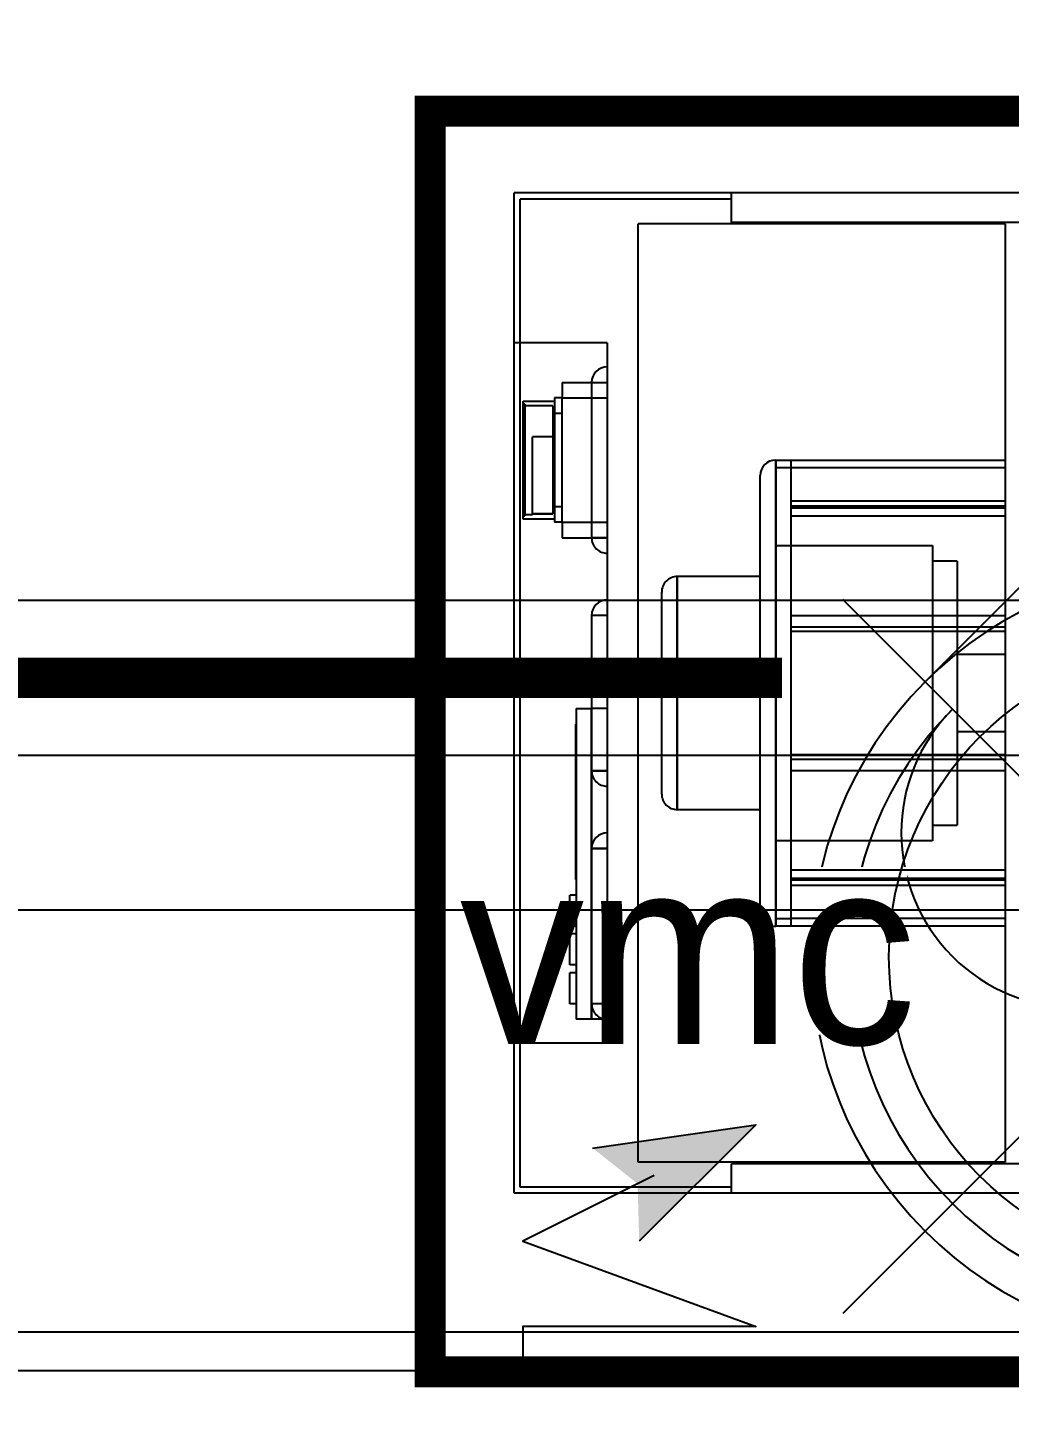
# Model space of a CAD drawing. Header units: centimetres. Extents: x 2452 to 16512, y -4226 to 6371.
# Drawn here: x 11596 to 11659.2, y 4740.7 to 4830.8 of the extents above; entities that cross this region are included whole.
import ezdxf

# ---------------------------------------------------------------- set-up
doc = ezdxf.new("R2010")
doc.units = ezdxf.units.CM
doc.header["$PDMODE"] = 67
doc.layers.get('0').update_dxf_attribs({"color": 252, "lineweight": 18})
for name, color, linetype in [('C ANNOTATIONS-cotation', 252, 'Continuous'), ('prlm-MOD-PB', 123, 'Continuous'), ('prlm-VMC', 93, 'Continuous')]:
    doc.layers.add(name, color=color, linetype=linetype)
doc.layers.add('prlm-ELEC-CFO', color=1, linetype='Continuous', lineweight=25)
doc.styles.add('Eurostile', font='Eurosti.TTF')
doc.styles.add('prlm-elec-cfo', font='comic.ttf', dxfattribs={"height": 12})
doc.dimstyles.new('100é', dxfattribs={"dimtxt": 8.470801, "dimasz": 6.232178, "dimexe": 10, "dimexo": 25, "dimgap": 1, "dimtad": 1, "dimdec": 1, "dimtxsty": 'Eurostile', "dimblk": 'VW_SLASH', "dimblk1": 'VW_SLASH', "dimblk2": 'VW_SLASH', "dimcen": 0, "dimdle": 10, "dimazin": 0, "dimtfac": 1, "dimtdec": 1, "dimtix": 1, "dimtmove": 0, "dimatfit": 0, "dimldrblk": 'VW_FILLEDARROW', "dimfxl": 50.8, "dimfxlon": 1, "dimfrac": 2, "dimtolj": 1, "dimarcsym": 0})

# ---------------------------------------------------------------- blocks, each defined once
blk = doc.blocks.new('xi.d500')
at = {"layer": 'prlm-VMC'}
for p, q in [((0, 0), (0, 92.024)), ((-32.5, 59.524), (32.5, 59.524)), ((25, 0), (25, 59.524))]:
    blk.add_line(p, q, dxfattribs=at)
for centre, radius, start, end in [((0, 59.524), 25, 0, 180), ((0, 59.524), 22.5, 0, 180), ((11.25, 59.524), 11.25, 0, 180), ((0, 59.524), 25, 180, 0)]:
    blk.add_arc(centre, radius, start, end, dxfattribs=at)
blk = doc.blocks.new('xi.lumA')
at = {"layer": 'prlm-ELEC-CFO', "color": 0, "linetype": 'ByBlock', "lineweight": -2, "ltscale": 50}
blk.add_lwpolyline([(-80, -5), (-80, 5), (80, 5), (80, -5)], close=True, dxfattribs=at)
at = {"layer": 'prlm-ELEC-CFO', "color": 0, "linetype": 'ByBlock', "lineweight": 5, "ltscale": 50, "const_width": 2.6}
blk.add_lwpolyline([(-60, 0), (60, 0), (60, 0)], dxfattribs=at)
blk = doc.blocks.new('xi.vmc')
at = {"layer": 'prlm-ELEC-CFO', "lineweight": 5}
blk.add_hatch(color=0, dxfattribs=at).paths.add_polyline_path([(-3, 6), (-0.103, 3.699), (0, 0), (7.5, 7.5)])
at = {"layer": 'prlm-ELEC-CFO', "color": 0}
for points in [[(-3, 6), (7.5, 7.5), (0, 0)], [(0.955, 4.227), (-7.5, 0), (7.5, -5.5), (-7.5, -5.5), (-7.5, -7.5), (7.5, -7.5)]]:
    blk.add_lwpolyline(points, dxfattribs=at)
blk = doc.blocks.new('VW_SLASH')
at = {"linetype": 'ByBlock', "lineweight": -2}
blk.add_line((1.605, 0), (-1, 0), dxfattribs=at)
at = {"lineweight": 20, "flags": 128}
blk.add_lwpolyline([(0.5, 0.5), (-0.5, -0.5)], dxfattribs=at)
blk = doc.blocks.new('*D344')
at = {"layer": 'C ANNOTATIONS-cotation', "color": 0, "linetype": 'Continuous', "lineweight": -2, "transparency": 16777216}
blk.add_line((11934.23, 4774.059), (11461.695, 4774.059), dxfattribs=at)
at = {"layer": 'Defpoints', "color": 0, "linetype": 'Continuous', "transparency": 16777216}
for p in [(11455.462, 4774.059), (11455.462, 4689.448), (11940.462, 4689.448)]:
    blk.add_point(p, dxfattribs=at)
at = {"layer": 'C ANNOTATIONS-cotation', "color": 0, "linetype": 'Continuous', "lineweight": -2, "transparency": 16777216, "xscale": 6.232177734375, "yscale": 6.232177734375, "zscale": 6.232177734375, "rotation": 180}
blk.add_blockref('VW_SLASH', (11455.462, 4774.059), dxfattribs=at)
at = {"layer": 'C ANNOTATIONS-cotation', "color": 0, "linetype": 'Continuous', "lineweight": -2, "transparency": 16777216, "xscale": 6.232177734375, "yscale": 6.232177734375, "zscale": 6.232177734375}
blk.add_blockref('VW_SLASH', (11940.462, 4774.059), dxfattribs=at)
at = {"layer": 'C ANNOTATIONS-cotation', "color": 0, "linetype": 'Continuous', "lineweight": 5, "transparency": 16777216, "insert": (11697.962, 4779.295), "char_height": 8.4708, "attachment_point": 5, "style": 'Eurostile'}
blk.add_mtext('\\A1;485', dxfattribs=at)
blk = doc.blocks.new('VW_FILLEDARROW')
at = {"linetype": 'Continuous'}
blk.add_hatch(color=250, dxfattribs=at).paths.add_polyline_path([(-1.604, 0.43), (0, 0), (-1.604, -0.43)])
at = {"flags": 128}
blk.add_lwpolyline([(-1.604, 0.43), (0, 0), (-1.604, -0.43)], close=True, dxfattribs=at)

msp = doc.modelspace()

# ---------------------------------------------------------------- linework, layer by layer
at = {"layer": 'prlm-MOD-PB', "const_width": 2}
msp.add_lwpolyline([(11621.893, 4744.353), (11621.893, 4825.501), (11700.784, 4825.501), (11700.784, 4744.353)], close=True, dxfattribs=at)
at = {"layer": 'prlm-VMC', "color": 0}
for p, q in [((11690.686, 4820.237), (11627.286, 4820.237)), ((11641.286, 4819.837), (11627.686, 4819.837)), ((11641.286, 4818.337), (11641.286, 4820.237)), ((11658.906, 4818.237), (11635.286, 4818.237)), ((11688.686, 4818.337), (11641.286, 4818.337)), ((11658.906, 4818.237), (11658.906, 4757.837)), ((11633.286, 4810.577), (11627.286, 4810.577)), ((11630.386, 4808.037), (11633.286, 4808.037)), ((11630.386, 4808.037), (11630.386, 4807.037)), ((11632.286, 4808.037), (11632.286, 4798.037)), ((11632.286, 4808.037), (11632.286, 4798.037)), ((11632.286, 4808.037), (11632.286, 4798.037)), ((11632.286, 4808.037), (11632.286, 4798.037)), ((11632.286, 4808.037), (11632.286, 4798.037)), ((11632.286, 4808.037), (11633.286, 4808.037)), ((11632.286, 4808.037), (11633.286, 4808.037)), ((11632.286, 4808.037), (11633.286, 4808.037)), ((11632.286, 4808.037), (11633.286, 4808.037)), ((11632.286, 4808.037), (11633.286, 4808.037)), ((11630.386, 4807.037), (11629.886, 4807.037)), ((11629.886, 4807.037), (11629.886, 4806.037)), ((11630.386, 4807.037), (11633.286, 4807.037)), ((11630.386, 4807.037), (11633.286, 4807.037)), ((11630.386, 4799.037), (11630.386, 4807.037)), ((11627.886, 4806.837), (11629.886, 4806.837)), ((11627.886, 4799.237), (11627.886, 4806.837)), ((11627.986, 4806.637), (11627.886, 4806.637)), ((11627.986, 4806.637), (11627.986, 4799.437)), ((11629.786, 4806.537), (11627.986, 4806.537)), ((11629.786, 4806.537), (11629.786, 4799.573)), ((11630.386, 4806.037), (11629.886, 4806.037)), ((11629.886, 4806.037), (11629.886, 4800.037)), ((11630.386, 4806.037), (11629.886, 4806.037)), ((11628.486, 4799.573), (11628.486, 4804.536)), ((11629.786, 4804.536), (11628.486, 4804.536)), ((11644.136, 4788.037), (11644.136, 4803.037)), ((11644.136, 4803.037), (11644.136, 4788.037)), ((11644.136, 4803.037), (11645.136, 4803.037)), ((11645.136, 4802.537), (11644.136, 4802.537)), ((11645.136, 4799.942), (11645.136, 4803.037)), ((11645.136, 4803.032), (11658.906, 4803.032)), ((11645.136, 4802.527), (11645.136, 4802.537)), ((11658.906, 4802.527), (11645.136, 4802.527)), ((11643.136, 4788.037), (11643.136, 4802.037)), ((11630.386, 4800.037), (11629.886, 4800.037)), ((11629.886, 4800.037), (11629.886, 4799.037)), ((11630.386, 4800.037), (11629.886, 4800.037)), ((11658.906, 4800.395), (11645.136, 4800.395)), ((11645.136, 4800.083), (11658.906, 4800.083)), ((11658.906, 4799.942), (11645.136, 4799.942)), ((11645.136, 4799.437), (11645.136, 4799.942)), ((11627.886, 4799.437), (11627.986, 4799.437)), ((11629.886, 4799.237), (11627.886, 4799.237)), ((11627.986, 4799.537), (11628.486, 4799.537)), ((11629.786, 4799.573), (11628.486, 4799.573)), ((11628.486, 4799.573), (11628.486, 4799.537)), ((11628.486, 4799.573), (11629.786, 4799.573)), ((11630.386, 4799.037), (11629.886, 4799.037)), ((11630.386, 4799.037), (11633.286, 4799.037)), ((11630.386, 4799.037), (11633.286, 4799.037)), ((11630.386, 4799.037), (11630.386, 4798.037)), ((11645.136, 4793.037), (11645.136, 4799.716)), ((11645.136, 4799.437), (11658.906, 4799.437)), ((11630.386, 4798.037), (11633.286, 4798.037)), ((11632.286, 4798.037), (11633.286, 4798.037)), ((11632.286, 4798.037), (11633.286, 4798.037)), ((11633.286, 4798.037), (11632.286, 4798.037)), ((11633.286, 4798.037), (11632.286, 4798.037)), ((11633.286, 4798.037), (11632.286, 4798.037)), ((11644.136, 4797.537), (11654.231, 4797.537)), ((11654.231, 4797.537), (11654.231, 4778.537)), ((11655.816, 4796.537), (11654.231, 4796.537)), ((11655.816, 4796.537), (11655.816, 4779.537)), ((11637.796, 4788.037), (11637.796, 4795.537)), ((11643.136, 4795.537), (11637.796, 4795.537)), ((11637.796, 4795.537), (11637.796, 4788.037)), ((11636.796, 4788.037), (11636.796, 4794.537)), ((11632.286, 4793.037), (11632.286, 4783.037)), ((11632.286, 4793.037), (11632.286, 4783.037)), ((11632.286, 4793.037), (11632.286, 4783.037)), ((11632.286, 4793.037), (11632.286, 4783.037)), ((11632.286, 4793.037), (11632.286, 4783.037)), ((11633.286, 4793.037), (11632.286, 4793.037)), ((11633.286, 4793.037), (11632.286, 4793.037)), ((11633.286, 4793.037), (11632.286, 4793.037)), ((11633.286, 4793.037), (11632.286, 4793.037)), ((11633.286, 4793.037), (11632.286, 4793.037)), ((11645.136, 4783.037), (11645.136, 4793.037)), ((11645.136, 4793.037), (11658.906, 4793.037)), ((11645.136, 4792.305), (11658.906, 4792.305)), ((11658.906, 4791.992), (11645.136, 4791.992)), ((11655.816, 4790.537), (11658.906, 4790.537)), ((11636.796, 4781.537), (11636.796, 4788.037)), ((11637.796, 4780.537), (11637.796, 4788.037)), ((11637.796, 4788.037), (11637.796, 4780.537)), ((11631.286, 4787.037), (11632.286, 4787.037)), ((11633.286, 4787.037), (11632.286, 4787.037)), ((11631.286, 4786.037), (11631.276, 4786.037)), ((11658.906, 4785.537), (11655.816, 4785.537)), ((11645.136, 4784.082), (11658.906, 4784.082)), ((11658.906, 4783.77), (11645.136, 4783.77)), ((11632.286, 4783.037), (11633.286, 4783.037)), ((11632.286, 4783.037), (11633.286, 4783.037)), ((11633.286, 4783.037), (11632.286, 4783.037)), ((11633.286, 4783.037), (11632.286, 4783.037)), ((11633.286, 4783.037), (11632.286, 4783.037)), ((11658.906, 4783.037), (11645.136, 4783.037)), ((11637.796, 4780.537), (11643.136, 4780.537)), ((11654.231, 4779.537), (11655.816, 4779.537)), ((11654.231, 4778.537), (11644.136, 4778.537)), ((11633.286, 4778.037), (11632.286, 4778.037)), ((11633.286, 4778.037), (11632.286, 4778.037)), ((11632.286, 4778.037), (11633.286, 4778.037)), ((11632.286, 4778.037), (11633.286, 4778.037)), ((11632.286, 4778.037), (11633.286, 4778.037)), ((11658.906, 4757.837), (11635.286, 4757.837)), ((11641.286, 4755.837), (11641.286, 4757.737)), ((11688.686, 4757.737), (11641.286, 4757.737)), ((11690.686, 4755.837), (11627.286, 4755.837)), ((11641.286, 4756.237), (11627.686, 4756.237))]:
    msp.add_line(p, q, dxfattribs=at)
at = {"layer": 'prlm-VMC', "ltscale": 25}
for p, q in [((11513.664, 4746.927), (11705.742, 4746.927)), ((11513.664, 4744.427), (11705.742, 4744.427))]:
    msp.add_line(p, q, dxfattribs=at)
at = {"layer": 'prlm-VMC', "color": 0}
for centre, start, end in [((11633.286, 4808.037), 90, 179.99998), ((11633.286, 4808.037), 90, 179.99998), ((11633.286, 4808.037), 90, 179.99998), ((11633.286, 4808.037), 90, 179.99998), ((11633.286, 4808.037), 90, 179.99998), ((11644.136, 4802.037), 90, 179.99998), ((11633.286, 4798.037), 179.99998, 270.00002), ((11633.286, 4798.037), 179.99998, 270.00002), ((11633.286, 4798.037), 179.99998, 270.00002), ((11633.286, 4798.037), 179.99998, 270.00002), ((11633.286, 4798.037), 179.99998, 270.00002), ((11637.796, 4794.537), 89.99994, 179.99998), ((11633.286, 4793.037), 90, 179.99998), ((11633.286, 4793.037), 90, 179.99998), ((11633.286, 4793.037), 90, 179.99998), ((11633.286, 4793.037), 90, 179.99998), ((11633.286, 4793.037), 90, 179.99998), ((11633.286, 4783.037), 179.99998, 270.00002), ((11633.286, 4783.037), 179.99998, 270.00002), ((11633.286, 4783.037), 179.99998, 270.00002), ((11633.286, 4783.037), 179.99998, 270.00002), ((11633.286, 4783.037), 179.99998, 270.00002), ((11637.796, 4781.537), 179.99998, 270.00004), ((11633.286, 4778.037), 90, 179.99998), ((11633.286, 4778.037), 90, 179.99998), ((11633.286, 4778.037), 90, 179.99998), ((11633.286, 4778.037), 90, 179.99998), ((11633.286, 4778.037), 90, 179.99998)]:
    msp.add_arc(centre, 1, start, end, dxfattribs=at)

# ---------------------------------------------------------------- block references
at = {"layer": 'prlm-ELEC-CFO'}
msp.add_blockref('xi.lumA', (11584.543, 4789.02), dxfattribs=at)
at = {"layer": 'prlm-ELEC-CFO', "lineweight": 20}
msp.add_blockref('xi.vmc', (11635.348, 4752.754), dxfattribs=at)
at = {"layer": 'prlm-VMC', "rotation": 134.9999999999959}
msp.add_blockref('xi.d500', (11713.521, 4813.172), dxfattribs=at)

# ---------------------------------------------------------------- next in the draw order: texts
at = {"layer": 'prlm-ELEC-CFO', "lineweight": 20, "insert": (11638.501, 4777.439), "char_height": 12, "attachment_point": 2, "line_spacing_factor": 0.8, "style": 'prlm-elec-cfo', "bg_fill": 3, "box_fill_scale": 0.95, "bg_fill_color": 256, "bg_fill_transparency": 0}
msp.add_mtext('vmc', dxfattribs=at)

# ---------------------------------------------------------------- next in the draw order: linework, layer by layer
at = {"layer": 'prlm-VMC', "color": 0}
for p, q in [((11627.286, 4755.837), (11627.286, 4820.237)), ((11627.686, 4756.237), (11627.686, 4819.837)), ((11635.286, 4757.837), (11635.286, 4818.237)), ((11633.286, 4810.577), (11633.286, 4765.497)), ((11644.136, 4773.537), (11644.136, 4802.537)), ((11643.136, 4774.037), (11643.136, 4788.037)), ((11644.136, 4773.037), (11644.136, 4788.037)), ((11644.136, 4788.037), (11644.136, 4773.037)), ((11631.286, 4787.037), (11631.286, 4767.037)), ((11632.286, 4767.037), (11632.286, 4787.037)), ((11632.286, 4787.037), (11632.286, 4767.037)), ((11631.276, 4776.037), (11631.276, 4786.037)), ((11645.136, 4776.638), (11645.136, 4783.472)), ((11632.286, 4778.037), (11632.286, 4768.037)), ((11632.286, 4778.037), (11632.286, 4768.037)), ((11632.286, 4778.037), (11632.286, 4768.037)), ((11632.286, 4778.037), (11632.286, 4768.037)), ((11632.286, 4778.037), (11632.286, 4768.037)), ((11658.906, 4776.638), (11645.136, 4776.638)), ((11645.136, 4776.132), (11645.136, 4776.638)), ((11631.286, 4776.037), (11631.276, 4776.037)), ((11645.136, 4773.037), (11645.136, 4776.132)), ((11645.136, 4776.132), (11658.906, 4776.132)), ((11658.906, 4775.992), (11645.136, 4775.992)), ((11645.136, 4775.68), (11658.906, 4775.68)), ((11631.286, 4775.037), (11630.876, 4775.037)), ((11630.876, 4773.037), (11630.876, 4775.037)), ((11631.286, 4773.037), (11630.876, 4773.037)), ((11644.136, 4773.537), (11645.136, 4773.537)), ((11645.136, 4773.037), (11644.136, 4773.037)), ((11645.136, 4773.548), (11658.906, 4773.548)), ((11658.906, 4773.042), (11645.136, 4773.042)), ((11631.286, 4772.537), (11630.876, 4772.537)), ((11630.876, 4770.537), (11630.876, 4772.537)), ((11631.286, 4770.537), (11630.876, 4770.537)), ((11631.286, 4770.037), (11630.876, 4770.037)), ((11630.876, 4768.037), (11630.876, 4770.037)), ((11631.286, 4768.037), (11630.876, 4768.037)), ((11633.286, 4768.037), (11632.286, 4768.037)), ((11633.286, 4768.037), (11632.286, 4768.037)), ((11633.286, 4768.037), (11632.286, 4768.037)), ((11633.286, 4768.037), (11632.286, 4768.037)), ((11633.286, 4768.037), (11632.286, 4768.037)), ((11632.286, 4767.037), (11631.286, 4767.037)), ((11633.286, 4767.037), (11632.286, 4767.037)), ((11633.286, 4765.497), (11627.286, 4765.497))]:
    msp.add_line(p, q, dxfattribs=at)
msp.add_circle((11671.431, 4771.082), 20, dxfattribs=at)
for centre in [(11644.136, 4774.037), (11633.286, 4768.037), (11633.286, 4768.037), (11633.286, 4768.037), (11633.286, 4768.037), (11633.286, 4768.037)]:
    msp.add_arc(centre, 1, 179.99998, 270.00002, dxfattribs=at)

# ---------------------------------------------------------------- next in the draw order: dimensions: what is measured, and where the dimension line sits
at = {"layer": 'C ANNOTATIONS-cotation', "color": 7, "linetype": 'Continuous', "lineweight": 5}
dim = msp.add_linear_dim(base=(11455.462, 4774.059), p1=(11940.462, 4689.448), p2=(11455.462, 4689.448), dimstyle='100é', override={"dimtxt": 8.470801, "dimdec": 0, "dimpost": '<>', "dimtxsty": 'Eurostile', "dimse1": 1, "dimse2": 1, "dimtmove": 2}, dxfattribs=at)
dim.commit()
dim.dimension.update_dxf_attribs({"geometry": '*D344', "text_midpoint": (11697.962, 4779.295)})

doc.saveas('drawing.dxf')
